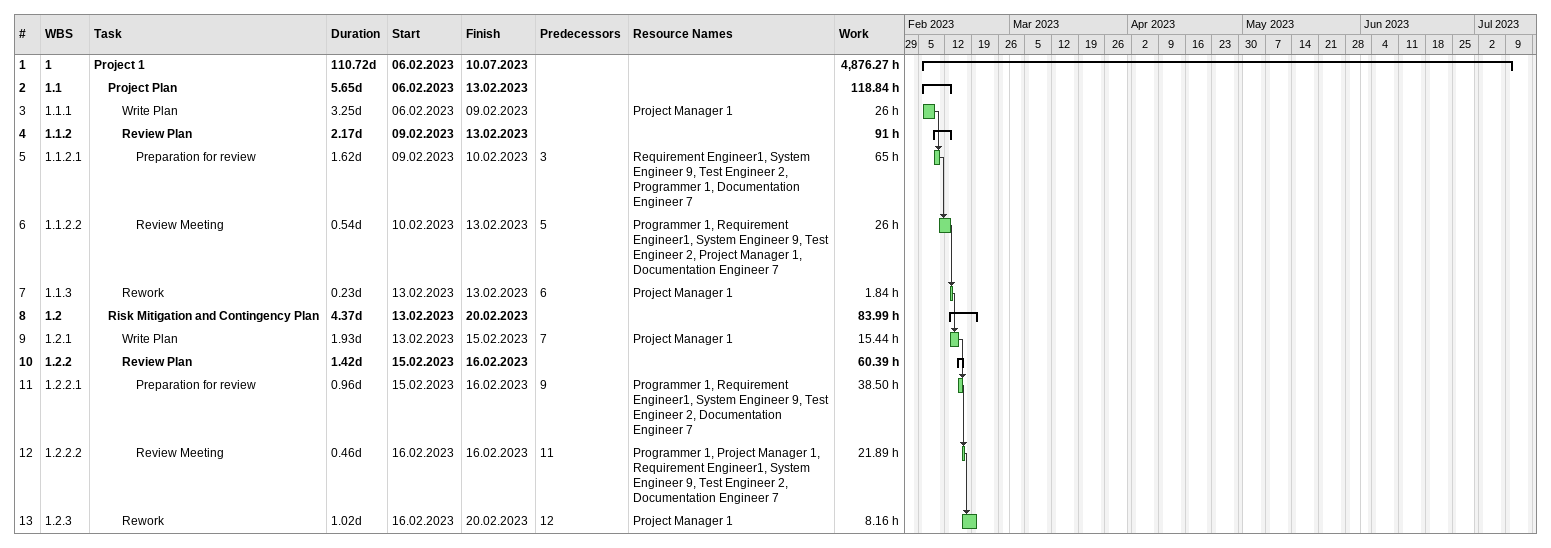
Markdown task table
| ID | WBS | Task | Duration | Start | Finish | Predecessors | Resources | Work (h) |
|---|---|---|---|---|---|---|---|---|
| 1 | 1 | **Project 1** | 110.72d | 2023-02-06 | 2023-07-10 |  |  | 4876.27 |
| 2 | 1.1 | **Project Plan** | 5.65d | 2023-02-06 | 2023-02-13 |  |  | 118.84 |
| 3 | 1.1.1 | Write Plan | 3.25d | 2023-02-06 | 2023-02-09 |  | Project Manager 1 | 26 |
| 4 | 1.1.2 | **Review Plan** | 2.17d | 2023-02-09 | 2023-02-13 |  |  | 91 |
| 5 | 1.1.2.1 | Preparation for review | 1.62d | 2023-02-09 | 2023-02-10 | 3 | Requirement Engineer1, System Engineer 9, Test Engineer 2, Programmer 1, Documentation Engineer 7 | 65 |
| 6 | 1.1.2.2 | Review Meeting | 0.54d | 2023-02-10 | 2023-02-13 | 5 | Programmer 1, Requirement Engineer1, System Engineer 9, Test Engineer 2, Project Manager 1, Documentation Engineer 7 | 26 |
| 7 | 1.1.3 | Rework | 0.23d | 2023-02-13 | 2023-02-13 | 6 | Project Manager 1 | 1.84 |
| 8 | 1.2 | **Risk Mitigation and Contingency Plan** | 4.37d | 2023-02-13 | 2023-02-20 |  |  | 83.99 |
| 9 | 1.2.1 | Write Plan | 1.93d | 2023-02-13 | 2023-02-15 | 7 | Project Manager 1 | 15.44 |
| 10 | 1.2.2 | **Review Plan** | 1.42d | 2023-02-15 | 2023-02-16 |  |  | 60.39 |
| 11 | 1.2.2.1 | Preparation for review | 0.96d | 2023-02-15 | 2023-02-16 | 9 | Programmer 1, Requirement Engineer1, System Engineer 9, Test Engineer 2, Documentation Engineer 7 | 38.50 |
| 12 | 1.2.2.2 | Review Meeting | 0.46d | 2023-02-16 | 2023-02-16 | 11 | Programmer 1, Project Manager 1, Requirement Engineer1, System Engineer 9, Test Engineer 2, Documentation Engineer 7 | 21.89 |
| 13 | 1.2.3 | Rework | 1.02d | 2023-02-16 | 2023-02-20 | 12 | Project Manager 1 | 8.16 |
